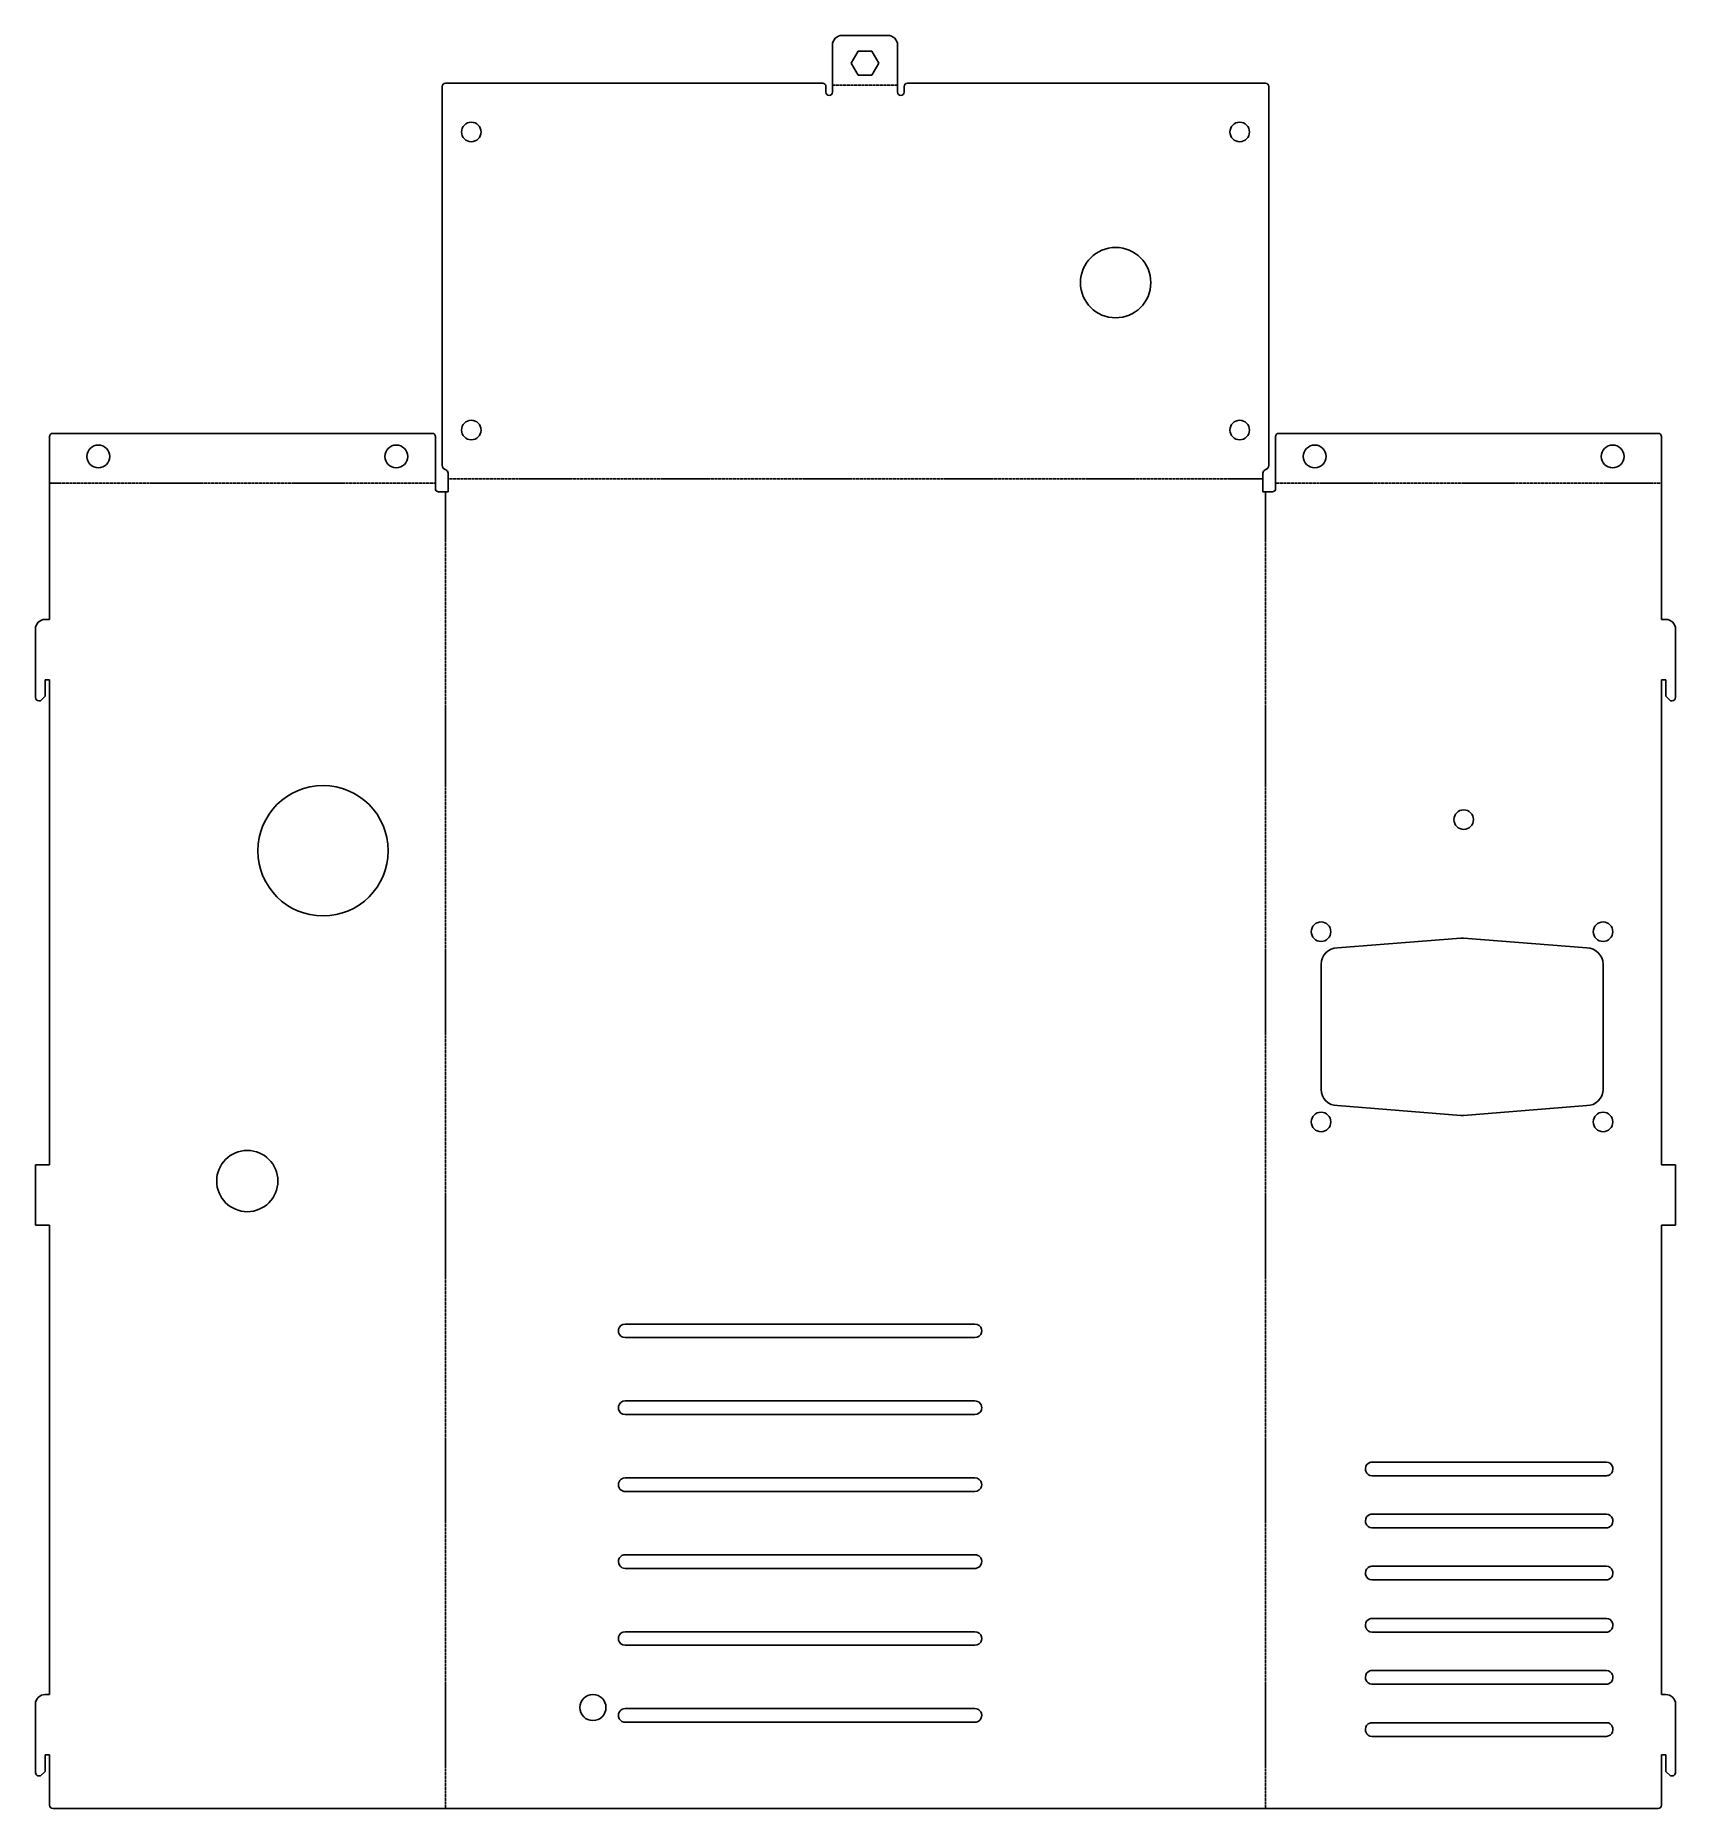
# Model space of a CAD drawing. Header units: millimetres. Extents: x -1276 to -772, y -1873 to -1329.
import ezdxf

# ---------------------------------------------------------------- set-up
doc = ezdxf.new("R2010")
doc.units = ezdxf.units.MM
doc.header["$MEASUREMENT"] = 0
doc.linetypes.add('HIDDEN', pattern=[0.375, 0.25, -0.125])
doc.layers.get('0').update_dxf_attribs({"color": 40})
doc.layers.add('Bending', color=4, linetype='HIDDEN')

msp = doc.modelspace()

# ---------------------------------------------------------------- linework, layer by layer
for p, q in [((-1031.12, -1331.55), (-1031.12, -1343.25)), ((-1014.12, -1328.55), (-1028.12, -1328.55)), ((-1025.38, -1337.05), (-1023.25, -1333.36)), ((-1023.25, -1333.36), (-1018.99, -1333.36)), ((-1018.99, -1333.36), (-1016.86, -1337.05)), ((-1011.12, -1343.25), (-1011.12, -1331.55)), ((-1023.25, -1340.74), (-1025.38, -1337.05)), ((-1016.86, -1337.05), (-1018.99, -1340.74)), ((-1150.92, -1344.18), (-1150.92, -1460.48)), ((-1034.12, -1343.18), (-1149.92, -1343.18)), ((-1033.12, -1345.98), (-1033.12, -1344.18)), ((-1031.12, -1343.25), (-1031.12, -1344.98)), ((-1018.99, -1340.74), (-1023.25, -1340.74)), ((-1011.12, -1344.98), (-1011.12, -1343.25)), ((-1009.12, -1344.18), (-1009.12, -1345.98)), ((-898.17, -1343.18), (-1008.12, -1343.18)), ((-897.17, -1460.48), (-897.17, -1344.18)), ((-1031.12, -1344.98), (-1031.12, -1345.98)), ((-1011.12, -1345.98), (-1011.12, -1344.98)), ((-1271.55, -1451.69), (-1271.55, -1464.89)), ((-1154.05, -1450.69), (-1270.55, -1450.69)), ((-1153.05, -1464.89), (-1153.05, -1451.69)), ((-895.04, -1451.69), (-895.04, -1464.89)), ((-777.54, -1450.69), (-894.04, -1450.69)), ((-776.54, -1464.89), (-776.54, -1451.69)), ((-1149.12, -1462.88), (-1149.12, -1463.88)), ((-1149.12, -1463.88), (-1149.12, -1465.61)), ((-898.97, -1463.88), (-898.97, -1462.88)), ((-898.97, -1465.61), (-898.97, -1463.88)), ((-1271.55, -1464.89), (-1271.55, -1466.62)), ((-1271.55, -1466.62), (-1271.55, -1507.81)), ((-1153.05, -1466.62), (-1153.05, -1464.89)), ((-1153.05, -1467.62), (-1153.05, -1466.62)), ((-1150.85, -1468.62), (-1152.05, -1468.62)), ((-1149.12, -1468.62), (-1150.85, -1468.62)), ((-1149.12, -1465.61), (-1149.12, -1468.62)), ((-898.97, -1468.62), (-898.97, -1465.61)), ((-897.24, -1468.62), (-898.97, -1468.62)), ((-896.04, -1468.62), (-897.24, -1468.62)), ((-895.04, -1464.89), (-895.04, -1466.62)), ((-895.04, -1466.62), (-895.04, -1467.62)), ((-776.54, -1466.62), (-776.54, -1464.89)), ((-776.54, -1507.81), (-776.54, -1466.62)), ((-1275.85, -1510.81), (-1275.85, -1531.81)), ((-1271.55, -1507.81), (-1272.85, -1507.81)), ((-775.24, -1507.81), (-776.54, -1507.81)), ((-772.24, -1531.81), (-772.24, -1510.81)), ((-1272.85, -1526.31), (-1271.55, -1526.31)), ((-1272.85, -1531.4), (-1272.85, -1526.31)), ((-1271.55, -1526.31), (-1271.55, -1617.81)), ((-776.54, -1617.81), (-776.54, -1526.31)), ((-776.54, -1526.31), (-775.24, -1526.31)), ((-775.24, -1526.31), (-775.24, -1531.4)), ((-1274.85, -1532.81), (-1274.26, -1532.81)), ((-1274.26, -1532.81), (-1272.85, -1531.4)), ((-775.24, -1531.4), (-773.83, -1532.81)), ((-773.83, -1532.81), (-773.24, -1532.81)), ((-838.18, -1605.69), (-876.09, -1608.66)), ((-799.49, -1608.66), (-837.4, -1605.69)), ((-881.09, -1613.66), (-881.09, -1652.06)), ((-794.49, -1652.06), (-794.49, -1613.66)), ((-1271.55, -1617.81), (-1271.55, -1636.31)), ((-776.54, -1636.31), (-776.54, -1617.81)), ((-1271.55, -1636.31), (-1271.55, -1675.2)), ((-776.54, -1675.2), (-776.54, -1636.31)), ((-876.09, -1657.06), (-838.18, -1660.03)), ((-837.4, -1660.03), (-799.49, -1657.06)), ((-1275.85, -1675.2), (-1275.85, -1693.7)), ((-1271.55, -1675.2), (-1275.85, -1675.2)), ((-772.24, -1675.2), (-776.54, -1675.2)), ((-772.24, -1693.7), (-772.24, -1675.2)), ((-1275.85, -1693.7), (-1271.55, -1693.7)), ((-1271.55, -1693.7), (-1271.55, -1727.81)), ((-776.54, -1727.81), (-776.54, -1693.7)), ((-776.54, -1693.7), (-772.24, -1693.7)), ((-987.36, -1724.09), (-1094.77, -1724.09)), ((-1271.55, -1727.81), (-1271.55, -1746.31)), ((-1094.77, -1728.27), (-987.36, -1728.27)), ((-776.54, -1746.31), (-776.54, -1727.81)), ((-1271.55, -1746.31), (-1271.55, -1837.81)), ((-776.54, -1837.81), (-776.54, -1746.31)), ((-987.36, -1747.7), (-1094.77, -1747.7)), ((-1094.77, -1751.88), (-987.36, -1751.88)), ((-867.48, -1768.65), (-867.48, -1768.46)), ((-793.48, -1766.46), (-865.48, -1766.46)), ((-791.48, -1768.65), (-791.48, -1768.46)), ((-987.36, -1771.31), (-1094.77, -1771.31)), ((-793.48, -1770.65), (-865.48, -1770.65)), ((-1094.77, -1775.49), (-987.36, -1775.49)), ((-867.48, -1784.65), (-867.48, -1784.46)), ((-793.48, -1782.46), (-865.48, -1782.46)), ((-791.48, -1784.65), (-791.48, -1784.46)), ((-793.48, -1786.65), (-865.48, -1786.65)), ((-987.36, -1794.92), (-1094.77, -1794.92)), ((-1094.77, -1799.1), (-987.36, -1799.1)), ((-867.48, -1800.65), (-867.48, -1800.46)), ((-793.48, -1798.46), (-865.48, -1798.46)), ((-791.48, -1800.65), (-791.48, -1800.46)), ((-793.48, -1802.65), (-865.48, -1802.65)), ((-867.48, -1816.65), (-867.48, -1816.46)), ((-793.48, -1814.46), (-865.48, -1814.46)), ((-791.48, -1816.65), (-791.48, -1816.46)), ((-987.36, -1818.53), (-1094.77, -1818.53)), ((-1094.77, -1822.71), (-987.36, -1822.71)), ((-793.48, -1818.65), (-865.48, -1818.65)), ((-867.48, -1832.65), (-867.48, -1832.46)), ((-793.48, -1830.46), (-865.48, -1830.46)), ((-791.48, -1832.65), (-791.48, -1832.46)), ((-1271.55, -1837.81), (-1272.85, -1837.81)), ((-793.48, -1834.65), (-865.48, -1834.65)), ((-775.24, -1837.81), (-776.54, -1837.81)), ((-1275.85, -1840.81), (-1275.85, -1861.81)), ((-987.36, -1842.13), (-1094.77, -1842.13)), ((-772.24, -1861.81), (-772.24, -1840.81)), ((-1094.77, -1846.32), (-987.36, -1846.32)), ((-867.48, -1848.65), (-867.48, -1848.46)), ((-793.48, -1846.46), (-865.48, -1846.46)), ((-791.48, -1848.65), (-791.48, -1848.46)), ((-793.48, -1850.65), (-865.48, -1850.65)), ((-1272.85, -1856.31), (-1271.55, -1856.31)), ((-1272.85, -1861.4), (-1272.85, -1856.31)), ((-1271.55, -1856.31), (-1271.55, -1871.81)), ((-776.54, -1871.81), (-776.54, -1856.31)), ((-776.54, -1856.31), (-775.24, -1856.31)), ((-775.24, -1856.31), (-775.24, -1861.4)), ((-1274.85, -1862.81), (-1274.26, -1862.81)), ((-1274.26, -1862.81), (-1272.85, -1861.4)), ((-775.24, -1861.4), (-773.83, -1862.81)), ((-773.83, -1862.81), (-773.24, -1862.81)), ((-1270.55, -1872.81), (-1150.85, -1872.81)), ((-1150.85, -1872.81), (-1149.12, -1872.81)), ((-1149.12, -1872.81), (-898.97, -1872.81)), ((-898.97, -1872.81), (-897.24, -1872.81)), ((-897.24, -1872.81), (-777.54, -1872.81))]:
    msp.add_line(p, q)
for centre, radius in [((-1142.02, -1358.18), 3), ((-906.07, -1358.18), 3), ((-944.17, -1404.43), 10.8), ((-1142.02, -1449.68), 3), ((-906.07, -1449.68), 3), ((-1256.55, -1457.79), 3.5), ((-1165.05, -1457.79), 3.5), ((-883.04, -1457.79), 3.5), ((-791.54, -1457.79), 3.5), ((-1187.55, -1578.81), 20), ((-837.29, -1569.26), 3), ((-881.09, -1603.66), 3), ((-794.49, -1603.66), 3), ((-881.09, -1662.06), 3), ((-794.49, -1662.06), 3), ((-1210.8, -1680.2), 9.4), ((-1104.67, -1841.81), 4)]:
    msp.add_circle(centre, radius)
for centre, radius, start, end in [((-1028.12, -1331.55), 3, 90, 180), ((-1014.12, -1331.55), 3, 0, 90), ((-1149.92, -1344.18), 1, 90, 180), ((-1034.12, -1344.18), 1, 0, 90), ((-1008.12, -1344.18), 1, 90, 180), ((-898.17, -1344.18), 1, 0, 90), ((-1032.12, -1345.98), 1, 180, 0), ((-1010.12, -1345.98), 1, 180, 0), ((-1270.55, -1451.69), 1, 90, 180), ((-1154.05, -1451.69), 1, 0, 90), ((-894.04, -1451.69), 1, 90, 180), ((-777.54, -1451.69), 1, 0, 90), ((-1149.42, -1460.48), 1.5, 180, 253.7398), ((-1150.12, -1462.88), 1, 0, 73.7398), ((-897.97, -1462.88), 1, 106.2602, 180), ((-898.67, -1460.48), 1.5, 286.2602, 0), ((-1152.05, -1467.62), 1, 180, 270), ((-896.04, -1467.62), 1, 270, 0), ((-1272.85, -1510.81), 3, 90, 180), ((-775.24, -1510.81), 3, 0, 90), ((-1274.85, -1531.81), 1, 180, 270), ((-773.24, -1531.81), 1, 270, 0), ((-876.09, -1613.66), 5, 90, 180), ((-837.79, -1610.68), 5, 85.5212, 94.4788), ((-799.49, -1613.66), 5, 0, 90), ((-876.09, -1652.06), 5, 180, 270), ((-799.49, -1652.06), 5, 270, 0), ((-837.79, -1655.05), 5, 265.5212, 274.4788), ((-1272.85, -1840.81), 3, 90, 180), ((-775.24, -1840.81), 3, 0, 90), ((-1274.85, -1861.81), 1, 180, 270), ((-773.24, -1861.81), 1, 270, 0), ((-1270.55, -1871.81), 1, 180, 270), ((-777.54, -1871.81), 1, 270, 0)]:
    msp.add_arc(centre, radius, start, end)
for points, knots in [([(-1094.77, -1724.09), (-1095.73, -1724.06), (-1096.59, -1724.79), (-1096.81, -1725.71), (-1096.88, -1726.02), (-1096.88, -1726.34), (-1096.81, -1726.65)], [0, 0, 0, 0, 4.121437, 4.121437, 4.121437, 5.494903, 5.494903, 5.494903, 5.494903]), ([(-985.32, -1726.65), (-985.25, -1726.34), (-985.25, -1726.02), (-985.32, -1725.71), (-985.54, -1724.79), (-986.4, -1724.06), (-987.36, -1724.09)], [4.121416, 4.121416, 4.121416, 4.121416, 5.494886, 5.494886, 5.494886, 9.616299, 9.616299, 9.616299, 9.616299]), ([(-1096.81, -1749.32), (-1096.88, -1749.62), (-1096.88, -1749.95), (-1096.81, -1750.26), (-1096.59, -1751.17), (-1095.73, -1751.9), (-1094.77, -1751.88)], [4.120618, 4.120618, 4.120618, 4.120618, 5.494085, 5.494085, 5.494085, 9.616299, 9.616299, 9.616299, 9.616299]), ([(-987.36, -1775.49), (-986.4, -1775.51), (-985.54, -1774.78), (-985.32, -1773.87), (-985.25, -1773.56), (-985.25, -1773.24), (-985.32, -1772.93), (-985.54, -1772.01), (-986.4, -1771.28), (-987.36, -1771.31)], [0, 0, 0, 0, 4.121416, 4.121416, 4.121416, 5.494886, 5.494886, 5.494886, 9.616299, 9.616299, 9.616299, 9.616299]), ([(-985.32, -1797.47), (-985.16, -1796.75), (-985.43, -1795.96), (-985.95, -1795.46), (-986.1, -1795.32), (-986.26, -1795.21), (-986.45, -1795.12)], [4.129211, 4.129211, 4.129211, 4.129211, 7.382242, 7.382242, 7.382242, 8.285975, 8.285975, 8.285975, 8.285975]), ([(-1096.81, -1796.54), (-1096.97, -1797.27), (-1096.7, -1798.06), (-1096.18, -1798.55), (-1096.03, -1798.69), (-1095.87, -1798.81), (-1095.68, -1798.9)], [4.129211, 4.129211, 4.129211, 4.129211, 7.382242, 7.382242, 7.382242, 8.285975, 8.285975, 8.285975, 8.285975]), ([(-1096.81, -1820.15), (-1096.88, -1820.45), (-1096.88, -1820.78), (-1096.81, -1821.09), (-1096.59, -1822), (-1095.73, -1822.73), (-1094.77, -1822.71)], [4.121416, 4.121416, 4.121416, 4.121416, 5.494886, 5.494886, 5.494886, 9.616299, 9.616299, 9.616299, 9.616299]), ([(-985.32, -1821.09), (-985.25, -1820.78), (-985.25, -1820.45), (-985.32, -1820.15), (-985.54, -1819.23), (-986.4, -1818.5), (-987.36, -1818.53)], [4.120618, 4.120618, 4.120618, 4.120618, 5.494085, 5.494085, 5.494085, 9.616299, 9.616299, 9.616299, 9.616299]), ([(-985.32, -1844.69), (-985.16, -1843.97), (-985.43, -1843.17), (-985.95, -1842.68), (-986.1, -1842.54), (-986.26, -1842.43), (-986.45, -1842.34)], [4.129211, 4.129211, 4.129211, 4.129211, 7.382242, 7.382242, 7.382242, 8.285975, 8.285975, 8.285975, 8.285975])]:
    msp.add_open_spline(points, degree=3, knots=knots)
for points in [[(-1096.81, -1726.65), (-1096.59, -1727.56), (-1095.73, -1728.29), (-1094.77, -1728.27)], [(-987.36, -1728.27), (-986.4, -1728.29), (-985.54, -1727.56), (-985.32, -1726.65)], [(-1094.77, -1747.7), (-1095.73, -1747.67), (-1096.59, -1748.4), (-1096.81, -1749.32)], [(-986.54, -1747.86), (-986.8, -1747.75), (-987.1, -1747.69), (-987.36, -1747.7)], [(-987.36, -1751.88), (-986.5, -1751.9), (-985.68, -1751.29), (-985.39, -1750.49)], [(-985.32, -1749.32), (-985.47, -1748.68), (-985.93, -1748.13), (-986.54, -1747.86)], [(-985.39, -1750.49), (-985.36, -1750.41), (-985.34, -1750.34), (-985.32, -1750.26)], [(-985.32, -1750.26), (-985.25, -1749.95), (-985.25, -1749.63), (-985.32, -1749.32)], [(-867.48, -1768.46), (-867.5, -1767.63), (-866.91, -1766.84), (-866.12, -1766.56)], [(-867.38, -1769.29), (-867.45, -1769.08), (-867.48, -1768.86), (-867.48, -1768.65)], [(-866.12, -1766.56), (-865.91, -1766.49), (-865.7, -1766.46), (-865.48, -1766.46)], [(-793.48, -1766.46), (-792.65, -1766.44), (-791.85, -1767.03), (-791.58, -1767.82)], [(-791.48, -1768.65), (-791.46, -1769.48), (-792.05, -1770.27), (-792.84, -1770.54)], [(-791.58, -1767.82), (-791.51, -1768.02), (-791.47, -1768.24), (-791.48, -1768.46)], [(-1096.81, -1772.93), (-1096.88, -1773.23), (-1096.88, -1773.56), (-1096.81, -1773.87)], [(-1096.74, -1772.7), (-1096.77, -1772.77), (-1096.79, -1772.85), (-1096.81, -1772.93)], [(-1096.81, -1773.87), (-1096.66, -1774.5), (-1096.2, -1775.05), (-1095.59, -1775.32)], [(-1094.77, -1771.31), (-1095.63, -1771.29), (-1096.45, -1771.9), (-1096.74, -1772.7)], [(-865.48, -1770.65), (-866.31, -1770.67), (-867.1, -1770.07), (-867.38, -1769.29)], [(-792.84, -1770.54), (-793.04, -1770.62), (-793.26, -1770.65), (-793.48, -1770.65)], [(-1095.59, -1775.32), (-1095.33, -1775.44), (-1095.03, -1775.5), (-1094.77, -1775.49)], [(-867.48, -1784.46), (-867.5, -1783.63), (-866.91, -1782.84), (-866.12, -1782.56)], [(-867.38, -1785.29), (-867.45, -1785.08), (-867.48, -1784.86), (-867.48, -1784.65)], [(-866.12, -1782.56), (-865.91, -1782.49), (-865.7, -1782.46), (-865.48, -1782.46)], [(-793.48, -1782.46), (-792.65, -1782.44), (-791.85, -1783.03), (-791.58, -1783.82)], [(-791.48, -1784.65), (-791.46, -1785.48), (-792.05, -1786.27), (-792.84, -1786.54)], [(-791.58, -1783.82), (-791.51, -1784.02), (-791.47, -1784.24), (-791.48, -1784.46)], [(-865.48, -1786.65), (-866.31, -1786.67), (-867.1, -1786.07), (-867.38, -1785.29)], [(-792.84, -1786.54), (-793.04, -1786.62), (-793.26, -1786.65), (-793.48, -1786.65)], [(-1095.23, -1794.97), (-1095.99, -1795.12), (-1096.64, -1795.78), (-1096.81, -1796.54)], [(-1094.77, -1794.92), (-1094.92, -1794.93), (-1095.08, -1794.94), (-1095.23, -1794.97)], [(-986.45, -1795.12), (-986.73, -1794.99), (-987.05, -1794.93), (-987.36, -1794.92)], [(-1095.68, -1798.9), (-1095.4, -1799.02), (-1095.08, -1799.09), (-1094.77, -1799.1)], [(-987.36, -1799.1), (-987.21, -1799.09), (-987.05, -1799.08), (-986.9, -1799.05)], [(-986.9, -1799.05), (-986.14, -1798.89), (-985.49, -1798.24), (-985.32, -1797.47)], [(-867.48, -1800.46), (-867.5, -1799.63), (-866.91, -1798.84), (-866.12, -1798.56)], [(-867.38, -1801.29), (-867.45, -1801.08), (-867.48, -1800.86), (-867.48, -1800.65)], [(-865.48, -1802.65), (-866.31, -1802.67), (-867.1, -1802.07), (-867.38, -1801.29)], [(-866.12, -1798.56), (-865.91, -1798.49), (-865.7, -1798.46), (-865.48, -1798.46)], [(-793.48, -1798.46), (-792.65, -1798.44), (-791.85, -1799.03), (-791.58, -1799.82)], [(-791.48, -1800.65), (-791.46, -1801.48), (-792.05, -1802.27), (-792.84, -1802.54)], [(-791.58, -1799.82), (-791.51, -1800.02), (-791.47, -1800.24), (-791.48, -1800.46)], [(-792.84, -1802.54), (-793.04, -1802.62), (-793.26, -1802.65), (-793.48, -1802.65)], [(-867.48, -1816.46), (-867.5, -1815.63), (-866.91, -1814.84), (-866.12, -1814.56)], [(-867.38, -1817.29), (-867.45, -1817.08), (-867.48, -1816.86), (-867.48, -1816.65)], [(-865.48, -1818.65), (-866.31, -1818.67), (-867.1, -1818.07), (-867.38, -1817.29)], [(-866.12, -1814.56), (-865.91, -1814.49), (-865.7, -1814.46), (-865.48, -1814.46)], [(-793.48, -1814.46), (-792.65, -1814.44), (-791.85, -1815.03), (-791.58, -1815.82)], [(-791.48, -1816.65), (-791.46, -1817.48), (-792.05, -1818.27), (-792.84, -1818.54)], [(-791.58, -1815.82), (-791.51, -1816.02), (-791.47, -1816.24), (-791.48, -1816.46)], [(-1094.77, -1818.53), (-1095.73, -1818.5), (-1096.59, -1819.23), (-1096.81, -1820.15)], [(-987.36, -1822.71), (-986.4, -1822.73), (-985.54, -1822), (-985.32, -1821.09)], [(-792.84, -1818.54), (-793.04, -1818.62), (-793.26, -1818.65), (-793.48, -1818.65)], [(-867.48, -1832.46), (-867.5, -1831.63), (-866.91, -1830.84), (-866.12, -1830.56)], [(-867.38, -1833.29), (-867.45, -1833.08), (-867.48, -1832.86), (-867.48, -1832.65)], [(-865.48, -1834.65), (-866.31, -1834.67), (-867.1, -1834.07), (-867.38, -1833.29)], [(-866.12, -1830.56), (-865.91, -1830.49), (-865.7, -1830.46), (-865.48, -1830.46)], [(-793.48, -1830.46), (-792.65, -1830.44), (-791.85, -1831.03), (-791.58, -1831.82)], [(-791.48, -1832.65), (-791.46, -1833.48), (-792.05, -1834.27), (-792.84, -1834.54)], [(-791.58, -1831.82), (-791.51, -1832.02), (-791.47, -1832.24), (-791.48, -1832.46)], [(-792.84, -1834.54), (-793.04, -1834.62), (-793.26, -1834.65), (-793.48, -1834.65)], [(-1095.68, -1842.34), (-1096.42, -1842.68), (-1096.87, -1843.47), (-1096.86, -1844.29)], [(-1096.86, -1844.29), (-1096.86, -1844.43), (-1096.84, -1844.56), (-1096.81, -1844.69)], [(-1096.81, -1844.69), (-1096.64, -1845.46), (-1095.99, -1846.11), (-1095.23, -1846.27)], [(-1094.77, -1842.13), (-1095.08, -1842.15), (-1095.4, -1842.21), (-1095.68, -1842.34)], [(-986.45, -1842.34), (-986.73, -1842.21), (-987.05, -1842.15), (-987.36, -1842.13)], [(-986.9, -1846.27), (-986.14, -1846.11), (-985.49, -1845.46), (-985.32, -1844.69)], [(-1095.23, -1846.27), (-1095.08, -1846.3), (-1094.92, -1846.31), (-1094.77, -1846.32)], [(-987.36, -1846.32), (-987.21, -1846.31), (-987.05, -1846.3), (-986.9, -1846.27)], [(-867.48, -1848.46), (-867.5, -1847.63), (-866.91, -1846.84), (-866.12, -1846.56)], [(-867.38, -1849.29), (-867.45, -1849.08), (-867.48, -1848.86), (-867.48, -1848.65)], [(-865.48, -1850.65), (-866.31, -1850.67), (-867.1, -1850.07), (-867.38, -1849.29)], [(-866.12, -1846.56), (-865.91, -1846.49), (-865.7, -1846.46), (-865.48, -1846.46)], [(-793.48, -1846.46), (-792.65, -1846.44), (-791.85, -1847.03), (-791.58, -1847.82)], [(-791.48, -1848.65), (-791.46, -1849.48), (-792.05, -1850.27), (-792.84, -1850.54)], [(-791.58, -1847.82), (-791.51, -1848.02), (-791.47, -1848.24), (-791.48, -1848.46)], [(-792.84, -1850.54), (-793.04, -1850.62), (-793.26, -1850.65), (-793.48, -1850.65)]]:
    msp.add_open_spline(points, degree=3)
at = {"layer": 'Bending'}
for p, q in [((-1011.12, -1343.79), (-1031.12, -1343.79)), ((-1153.05, -1465.93), (-1271.55, -1465.93)), ((-1149.98, -1468.62), (-1149.98, -1872.81)), ((-1149.12, -1464.63), (-898.97, -1464.63)), ((-898.11, -1468.62), (-898.11, -1872.81)), ((-776.54, -1465.93), (-895.04, -1465.93))]:
    msp.add_line(p, q, dxfattribs=at)

doc.saveas('drawing.dxf')
